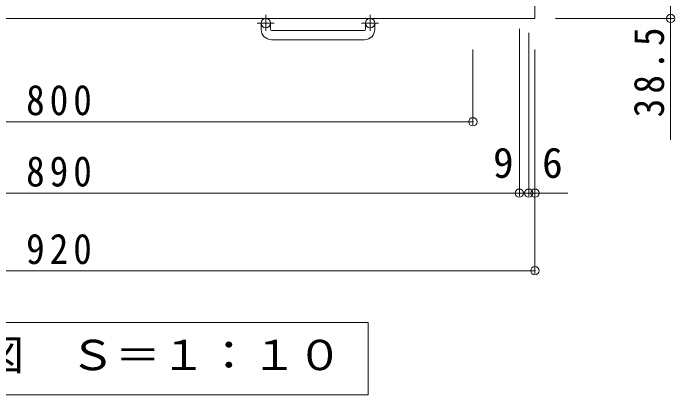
# Model space of a CAD drawing. Units: millimetres at full size, sheet at 1:10; some dimension numbers follow another scale. Extents: x -2136 to 2339, y -1943 to 1784.
# Drawn here: x -1458 to -817, y 289 to 658 of the extents above; entities that cross this region are included whole.
import ezdxf
from ezdxf.enums import TextEntityAlignment as Align

# ---------------------------------------------------------------- set-up
doc = ezdxf.new("R2010")
doc.units = ezdxf.units.MM
doc.header["$LTSCALE"] = 10
doc.header["$PDMODE"] = 32
doc.header["$PDSIZE"] = 8
doc.linetypes.add('CHAIN1', pattern=[8, 5, -1, 1, -1])
for name, color, linetype, lineweight in [('C-1', 2, 'Continuous', 9), ('C-4', 7, 'Continuous', 9), ('C-5', 7, 'Continuous', 9)]:
    doc.layers.add(name, color=color, linetype=linetype, lineweight=lineweight)
doc.styles.add('ＭＳ ゴシック', font='')
doc.styles.get('ＭＳ ゴシック').set_extended_font_data('MS Gothic')

msp = doc.modelspace()

# ---------------------------------------------------------------- linework, layer by layer
at = {"layer": 'C-1'}
for p, q in [((-952.51, 1573.08), (-952.51, 653.08)), ((-952.51, 653.08), (-1872.51, 653.08)), ((-1217.51, 642.48), (-1217.51, 648.58)), ((-1208.51, 642.48), (-1208.51, 648.58)), ((-1116.51, 642.48), (-1116.51, 648.58)), ((-1107.51, 642.48), (-1107.51, 648.58)), ((-1207.51, 641.48), (-1117.51, 641.48)), ((-1117.51, 632.48), (-1207.51, 632.48))]:
    msp.add_line(p, q, dxfattribs=at)
at = {"layer": 'C-1', "linetype": 'CHAIN1'}
for p, q in [((-1213.01, 656.68), (-1213.01, 641.09)), ((-1112.01, 656.68), (-1112.01, 641.09)), ((-1204.85, 648.58), (-1221.26, 648.58)), ((-1103.85, 648.58), (-1120.26, 648.58))]:
    msp.add_line(p, q, dxfattribs=at)
at = {"layer": 'C-1'}
for centre in [(-1213.01, 648.58), (-1112.01, 648.58)]:
    msp.add_circle(centre, 4.5, dxfattribs=at)
for centre, radius, start, end in [((-1207.51, 642.48), 10, 180, 270), ((-1207.51, 642.48), 1, 180, 270), ((-1117.51, 642.48), 10, 270, 0), ((-1117.51, 642.48), 1, 270, 0)]:
    msp.add_arc(centre, radius, start, end, dxfattribs=at)
at = {"layer": 'C-4'}
for p, q in [((-821.07, 691.58), (-821.07, 535.54)), ((-818.07, 653.08), (-932.51, 653.08)), ((-967.51, 481.08), (-967.51, 643.08)), ((-958.51, 481.08), (-958.51, 639.08)), ((-1012.51, 550.08), (-1012.51, 623.08)), ((-952.51, 406.08), (-952.51, 623.08)), ((-1812.51, 553.08), (-1012.51, 553.08)), ((-1857.51, 484.08), (-967.51, 484.08)), ((-967.51, 484.08), (-958.51, 484.08)), ((-958.51, 484.08), (-952.51, 484.08)), ((-952.51, 484.08), (-920.51, 484.08)), ((-1872.51, 409.08), (-952.51, 409.08))]:
    msp.add_line(p, q, dxfattribs=at)
for p in [(-821.07, 653.08), (-1012.51, 553.08), (-967.51, 484.08), (-958.51, 484.08), (-952.51, 484.08), (-952.51, 409.08)]:
    msp.add_point(p, dxfattribs=at)
at = {"layer": 'C-5'}
for p, q in [((-1684.86, 359.08), (-1113.86, 359.08)), ((-1113.86, 359.08), (-1113.86, 289.08)), ((-1684.86, 289.08), (-1113.86, 289.08))]:
    msp.add_line(p, q, dxfattribs=at)

# ---------------------------------------------------------------- texts
at = {"layer": 'C-4', "color": 2, "style": 'ＭＳ ゴシック'}
for s, p in [('9', (-993.01, 490.08)), ('6', (-945.51, 490.08))]:
    msp.add_text(s, height=29.33, dxfattribs=at).set_placement(p, align=Align.BOTTOM_LEFT)
at = {"layer": 'C-4', "color": 2, "insert": (-827.07, 557.36), "char_height": 29.33, "attachment_point": 7, "rotation": 90, "style": 'ＭＳ ゴシック'}
msp.add_mtext('\\T1.28;\\W0.9;38.5', dxfattribs=at)
at = {"layer": 'C-4', "color": 2, "char_height": 29.33, "attachment_point": 7, "style": 'ＭＳ ゴシック'}
for s, insert in [('\\T1.27;\\W0.9;800', (-1445.01, 559.08)), ('\\T1.27;\\W0.9;890', (-1445.01, 490.08)), ('\\T1.27;\\W0.9;920', (-1445.01, 415.08))]:
    msp.add_mtext(s, dxfattribs=dict(at, insert=insert))
at = {"layer": 'C-5', "color": 2, "style": 'ＭＳ ゴシック', "width": 1.1}
msp.add_text('平面詳細図\u3000Ｓ＝１：１０', height=29.33, dxfattribs=at).set_placement((-1666.86, 304.08), align=Align.BOTTOM_LEFT)

doc.saveas('drawing.dxf')
